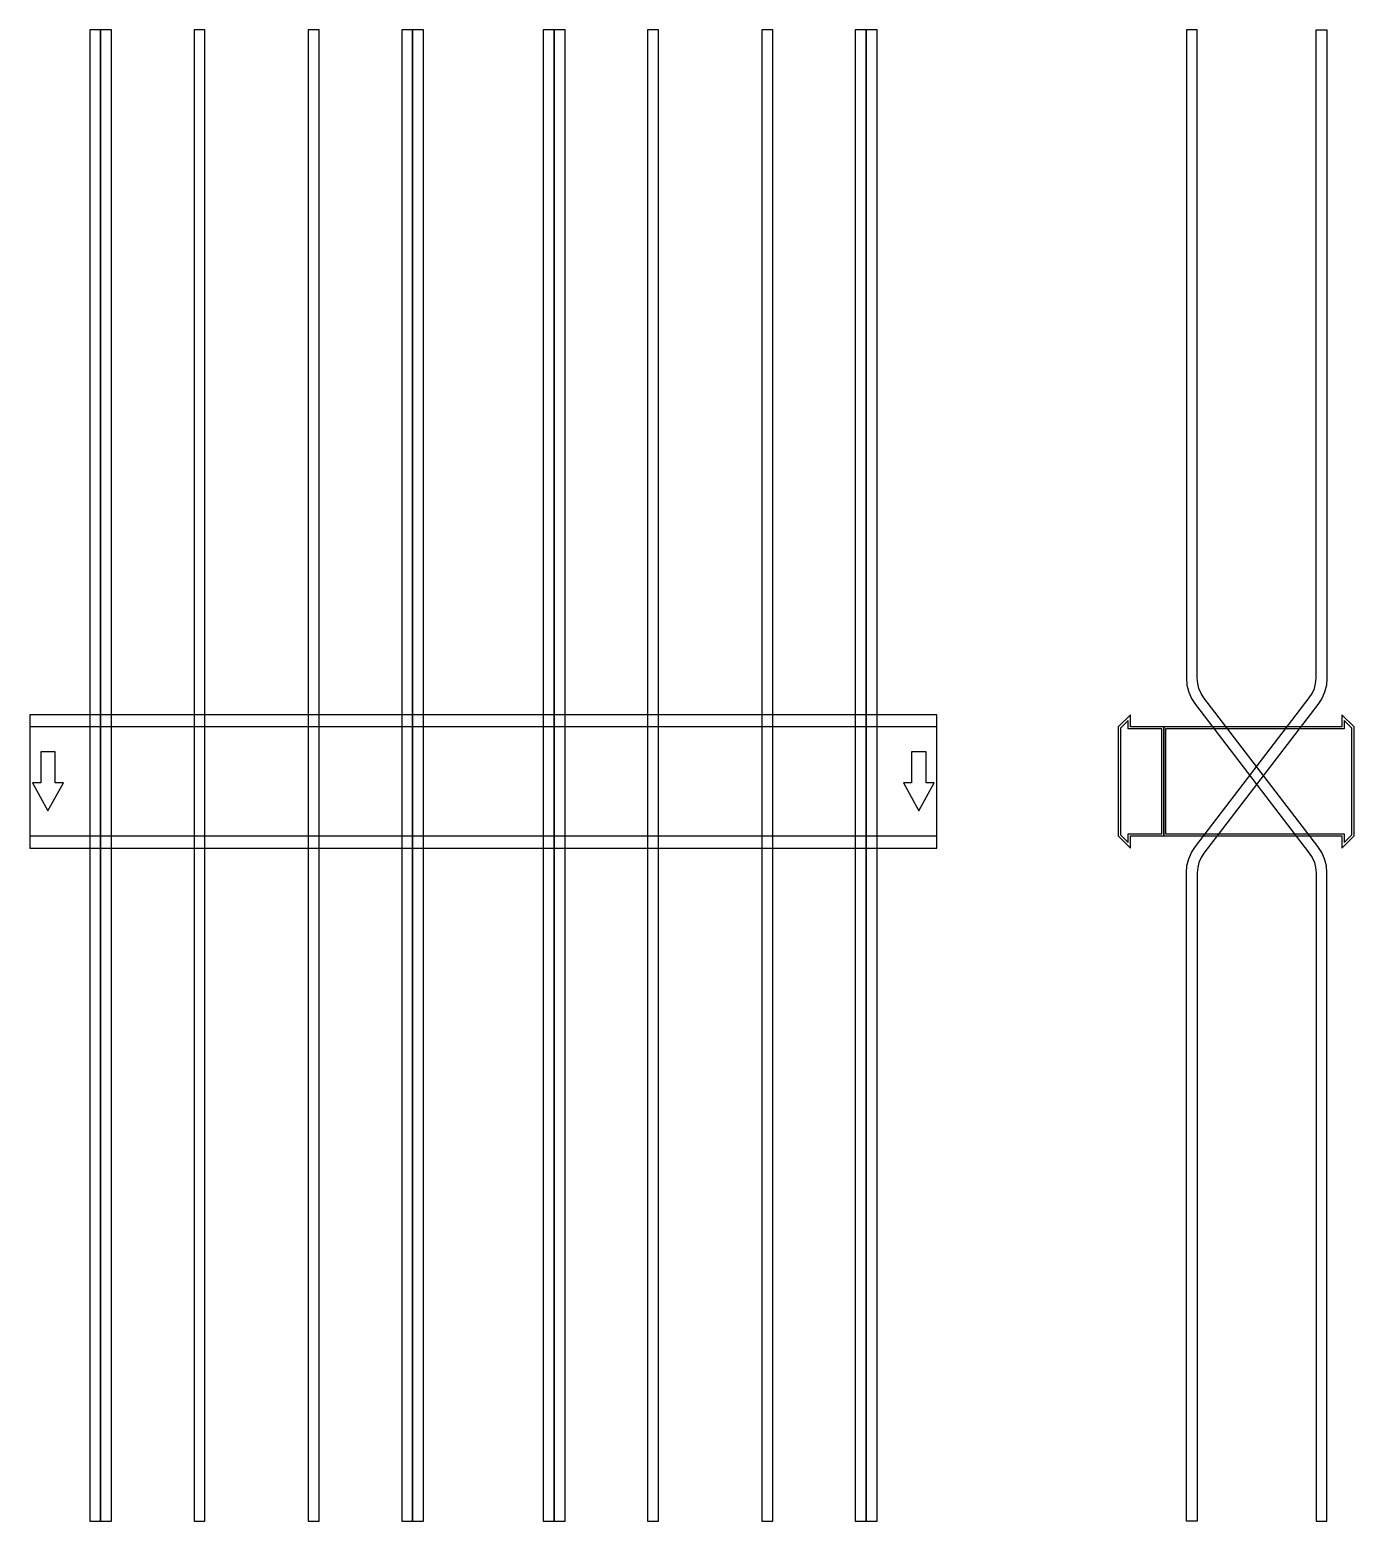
# Model space of a CAD drawing. Extents: x 0 to 1460, y -815 to 828.
import ezdxf

# ---------------------------------------------------------------- set-up
doc = ezdxf.new("R2010")
doc.units = 0
doc.layers.add('Halfen', color=7, linetype='CONTINUOUS')

msp = doc.modelspace()

# ---------------------------------------------------------------- linework, layer by layer
at = {"layer": 'Halfen', "color": 7}
for points in [[(78, -815.455), (78, 828.419), (66, 828.419), (66, -815.455)], [(90, -815.455), (90, 828.419), (78, 828.419), (78, -815.455)], [(193, -815.455), (193, 828.419), (181, 828.419), (181, -815.455)], [(319, -815.455), (319, 828.419), (307, 828.419), (307, -815.455)], [(422, -815.455), (422, 828.419), (410, 828.419), (410, -815.455)], [(434, -815.455), (434, 828.419), (422, 828.419), (422, -815.455)], [(578, -815.455), (578, 828.419), (566, 828.419), (566, -815.455)], [(590, -815.455), (590, 828.419), (578, 828.419), (578, -815.455)], [(693, -815.455), (693, 828.419), (681, 828.419), (681, -815.455)], [(819, -815.455), (819, 828.419), (807, 828.419), (807, -815.455)], [(922, -815.455), (922, 828.419), (910, 828.419), (910, -815.455)], [(934, -815.455), (934, 828.419), (922, 828.419), (922, -815.455)], [(1430, -815.455), (1430, -100.956), (1429.359, -93.137), (1427.453, -85.527), (1424.332, -78.329), (1420.081, -71.735), (1294.439, 92.004), (1291.251, 96.949), (1288.911, 102.348), (1287.481, 108.055), (1287, 113.919), (1287, 167.419), (1287, 828.419), (1275, 828.419), (1275, 167.419), (1275, 113.919), (1275.641, 106.101), (1277.547, 98.49), (1280.668, 91.292), (1284.919, 84.699), (1410.561, -79.04), (1413.749, -83.986), (1416.089, -89.384), (1417.519, -95.092), (1418, -100.956), (1418, -815.455)], [(1275, -815.455), (1275, -100.956), (1275.641, -93.137), (1277.547, -85.527), (1280.668, -78.329), (1284.919, -71.735), (1410.561, 92.004), (1413.749, 96.949), (1416.089, 102.348), (1417.519, 108.055), (1418, 113.919), (1418, 167.419), (1418, 828.419), (1430, 828.419), (1430, 167.419), (1430, 113.919), (1429.359, 106.101), (1427.453, 98.49), (1424.332, 91.292), (1420.081, 84.699), (1294.439, -79.04), (1291.251, -83.986), (1288.911, -89.384), (1287.481, -95.092), (1287, -100.956), (1287, -815.455)], [(0, -73.5), (1000, -73.5), (1000, 73.5), (0, 73.5)], [(1250, -60), (1250, 60), (1213.5, 60), (1213.5, 73.5), (1200, 60), (1200, -60), (1213.5, -73.5), (1213.5, -60)], [(1248, -58), (1248, 58), (1211, 58), (1211, 67.25), (1202.5, 58.75), (1202.5, -58.75), (1211, -67.25), (1211, -58)], [(1460, -60), (1460, 60), (1446.5, 73.5), (1446.5, 60), (1250, 60), (1250, -60), (1446.5, -60), (1446.5, -73.5)], [(1457.5, -58.75), (1457.5, 58.75), (1449, 67.25), (1449, 58), (1252, 58), (1252, -58), (1449, -58), (1449, -67.25)], [(0, -60), (1000, -60), (1000, 60), (0, 60)], [(20, -32.5), (37, -1.5), (28, -1.5), (28, 32.5), (12, 32.5), (12, -1.5), (3, -1.5)], [(980, -32.5), (997, -1.5), (988, -1.5), (988, 32.5), (972, 32.5), (972, -1.5), (963, -1.5)]]:
    msp.add_lwpolyline(points, close=True, dxfattribs=at)

doc.saveas('drawing.dxf')
